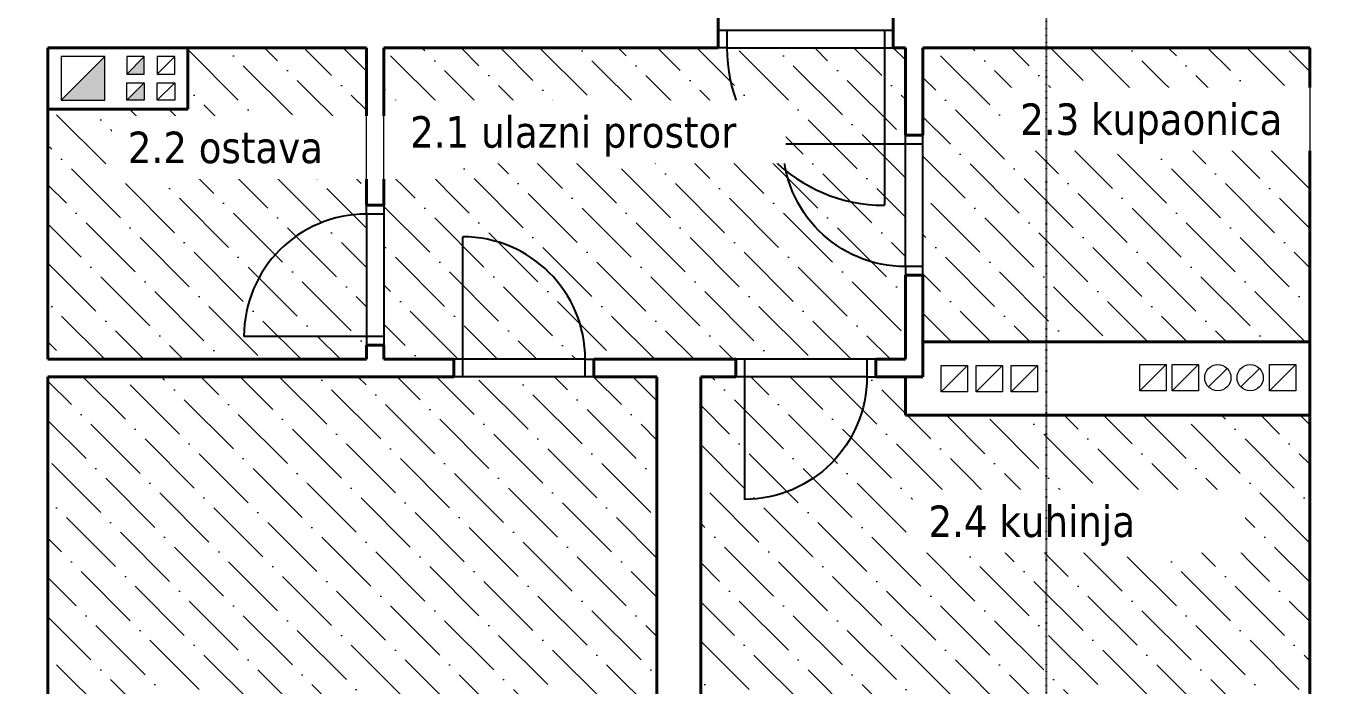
# Model space of a CAD drawing. Header units: millimetres. Extents: x 195897 to 285417, y -229751 to -116129.
# Drawn here: x 221287 to 222031, y -223180 to -222803 of the extents above; entities that cross this region are included whole.
import ezdxf

# ---------------------------------------------------------------- set-up
doc = ezdxf.new("R2010")
doc.units = ezdxf.units.MM
doc.header["$PDMODE"] = 2
doc.linetypes.add('ACAD_ISO03W100', pattern=[30, 12, -18])
doc.layers.get('0').update_dxf_attribs({"lineweight": 0})
doc.layers.get('Defpoints').update_dxf_attribs({"color": 250, "lineweight": 0})
for name, color, linetype, lineweight in [('06-hatch_grijano', 30, 'Continuous', 0), ('07-kote', 70, 'Continuous', 9), ('TP_01 - 0.50', 1, 'Continuous', 40), ('TP_07 - 0.20', 255, 'Continuous', 20)]:
    doc.layers.add(name, color=color, linetype=linetype, lineweight=lineweight)
for name, color, linetype in [('TP_Otvori', 8, 'Continuous'), ('TP_Otvori.block', 8, 'Continuous'), ('zidovi', 1, 'Continuous')]:
    doc.layers.add(name, color=color, linetype=linetype)
doc.styles.add('OPIS', font='hrcom.shx', dxfattribs={"width": 0.8, "height": 20})
doc.styles.add('tahoma10', font='tahoma.ttf', dxfattribs={"height": 2})
doc.dimstyles.new('ISO-25', dxfattribs={"dimtxt": 20, "dimasz": 10, "dimexe": 10, "dimexo": 10, "dimgap": 4, "dimtad": 1, "dimdec": 0, "dimtxsty": 'OPIS', "dimblk": 'ARCHTICK', "dimcen": 10, "dimdle": 10, "dimadec": 0, "dimazin": 0, "dimtfac": 1, "dimtdec": 0, "dimtix": 1, "dimtmove": 0, "dimatfit": 3, "dimldrblk": 'ARCHTICK', "dimfxl": 10, "dimfxlon": 1, "dimarcsym": 0})

# ---------------------------------------------------------------- blocks, each defined once
blk = doc.blocks.new('*U655')
at = {"layer": 'TP_Otvori'}
for p, q in [((5, 0), (5, 70)), ((5, 0), (0, 0)), ((75, 0), (5, 0)), ((5, -10), (5, 0)), ((75, -10), (75, 0)), ((75, 0), (80, 0)), ((80, -10), (0, -10))]:
    blk.add_line(p, q, dxfattribs=at)
blk.add_arc((5, 0), 70, 0.00001, 90.00001, dxfattribs=at)
blk = doc.blocks.new('*U656')
at = {"layer": 'TP_Otvori'}
for p, q in [((5, 0), (5, 90)), ((5, 0), (0, 0)), ((95, 0), (5, 0)), ((5, -10), (5, 0)), ((95, -10), (95, 0)), ((95, 0), (100, 0)), ((100, -10), (0, -10))]:
    blk.add_line(p, q, dxfattribs=at)
blk.add_arc((5, 0), 90, 0.00001, 90.00001, dxfattribs=at)
blk = doc.blocks.new('_ArchTick')
at = {"color": 0, "linetype": 'ByBlock', "lineweight": 0, "const_width": 0.15}
blk.add_lwpolyline([(-0.5, -0.5), (0.5, 0.5)], dxfattribs=at)
blk = doc.blocks.new('*D1335')
at = {"layer": '07-kote', "color": 0, "linetype": 'ByBlock', "lineweight": -2, "ltscale": 5, "transparency": 16777216}
for p, q in [((220682.36, -222805.17), (220682.36, -223278.17)), ((220692.36, -222815.17), (220672.36, -222815.17)), ((220692.36, -223268.17), (220672.36, -223268.17))]:
    blk.add_line(p, q, dxfattribs=at)
at = {"layer": 'Defpoints', "color": 0, "linetype": 'ByBlock', "ltscale": 5, "transparency": 16777216}
for p in [(221050.44, -222815.17), (220682.36, -223268.17), (221672.44, -223268.17)]:
    blk.add_point(p, dxfattribs=at)
at = {"layer": '07-kote', "color": 0, "linetype": 'ByBlock', "lineweight": -2, "ltscale": 5, "transparency": 16777216, "xscale": 10, "yscale": 10, "zscale": 10}
for p, rotation in [((220682.36, -222815.17), 90), ((220682.36, -223268.17), 270)]:
    blk.add_blockref('_ArchTick', p, dxfattribs=dict(at, rotation=rotation))
at = {"layer": '07-kote', "color": 0, "linetype": 'ByBlock', "ltscale": 5, "transparency": 16777216, "insert": (220668.36, -223041.67), "char_height": 20, "attachment_point": 5, "rotation": 90, "style": 'OPIS'}
blk.add_mtext('453', dxfattribs=at)

msp = doc.modelspace()

# ---------------------------------------------------------------- hatches: boundary and pattern name
at = {"layer": '06-hatch_grijano'}
h = msp.add_hatch(dxfattribs=at)
h.set_pattern_fill('ANSI36', color=256, scale=5, angle=270, style=0)
h.paths.add_polyline_path([(221299.44, -222850.17), (221299.44, -222993.17), (221481.44, -222993.17), (221481.44, -222815.17), (221379.44, -222815.17), (221379.44, -222850.17)])
h.paths.add_polyline_path([(221339.29, -222891.06), (221461.64, -222891.06), (221461.64, -222852.17), (221339.29, -222852.17)], flags=24)
h = msp.add_hatch(dxfattribs=at)
h.set_pattern_fill('ANSI36', color=256, scale=5, angle=270, style=0)
h.paths.add_polyline_path([(221491.44, -222815.17), (221789.44, -222815.17), (221789.44, -222993.17), (221491.44, -222993.17)])
h.paths.add_polyline_path([(221500.61, -222882.63), (221700.27, -222882.63), (221700.27, -222843.75), (221500.61, -222843.75)], flags=24)
h = msp.add_hatch(dxfattribs=at)
h.set_pattern_fill('ANSI36', color=256, scale=5, angle=270, style=0)
h.paths.add_polyline_path([(221799.44, -222815.17), (222020.44, -222815.17), (222020.44, -222983.17), (221799.44, -222983.17)])
h.paths.add_polyline_path([(221849.19, -222875.37), (222010.6, -222875.37), (222010.6, -222836.48), (221849.19, -222836.48)], flags=24)
h = msp.add_hatch(dxfattribs=at)
h.set_pattern_fill('ANSI36', color=256, scale=5, angle=270, style=0)
h.paths.add_polyline_path([(221299.44, -223003.17), (221647.44, -223003.17), (221647.44, -223413.17), (221299.44, -223413.17)])
h.paths.add_polyline_path([(221386.92, -223244.12), (221605.45, -223244.12), (221605.45, -223205.24), (221386.92, -223205.24)], flags=24)
h = msp.add_hatch(dxfattribs=at)
h.set_pattern_fill('ANSI36', color=256, scale=5, angle=270, style=0)
h.paths.add_polyline_path([(221672.44, -223003.17), (221789.44, -223003.17), (221789.44, -223025.17), (222020.44, -223025.17), (222020.44, -223268.17), (221672.44, -223268.17)])
h.paths.add_polyline_path([(221796.8, -223105.1), (221927.44, -223105.1), (221927.44, -223066.22), (221796.8, -223066.22)], flags=24)
at = {"layer": 'TP_07 - 0.20'}
h = msp.add_hatch(color=256, dxfattribs=at)
h.dxf.hatch_style = 1
h.paths.add_polyline_path([(221306.94, -222845.17), (221331.94, -222845.17), (221331.94, -222820.17)])
h = msp.add_hatch(color=256, dxfattribs=at)
h.dxf.hatch_style = 1
h.paths.add_polyline_path([(221354.44, -222820.17), (221344.44, -222830.17), (221354.44, -222830.17)])
h.paths.add_polyline_path([(221344.44, -222845.17), (221354.44, -222845.17), (221354.44, -222835.17)])

# ---------------------------------------------------------------- linework, layer by layer
at = {"layer": '06-hatch_grijano', "linetype": 'ByBlock', "ltscale": 5}
msp.add_lwpolyline([(221299.44, -223003.17), (221647.44, -223003.17), (221647.44, -223413.17), (221299.44, -223413.17)], close=True, dxfattribs=at)
at = {"layer": 'TP_01 - 0.50'}
for p, q in [((221682.44, -222815.17), (221682.44, -222790.17)), ((221782.44, -222815.17), (221782.44, -222790.17)), ((221299.44, -222815.17), (221299.44, -222993.17)), ((221481.44, -222815.17), (221299.44, -222815.17)), ((221299.44, -222815.17), (221299.44, -222993.17)), ((221299.44, -222815.17), (221359.44, -222815.17)), ((221379.44, -222850.17), (221379.44, -222815.17)), ((221481.44, -222815.17), (221481.44, -222905.17)), ((221682.44, -222815.17), (221491.44, -222815.17)), ((221491.44, -222815.17), (221491.44, -222905.17)), ((221789.44, -222815.17), (221782.44, -222815.17)), ((221789.44, -222815.17), (221789.44, -222865.17)), ((222020.44, -222815.17), (221799.44, -222815.17)), ((221799.44, -222815.17), (221799.44, -222865.17)), ((222020.44, -222815.17), (222020.44, -223224.17)), ((221379.44, -222850.17), (221299.44, -222850.17)), ((221789.44, -222865.17), (221799.44, -222865.17)), ((221481.44, -222905.17), (221491.44, -222905.17)), ((221789.44, -222945.17), (221789.44, -222993.17)), ((221789.44, -222945.17), (221799.44, -222945.17)), ((221799.44, -222945.17), (221799.44, -223003.17)), ((221481.44, -222985.17), (221481.44, -222993.17)), ((221481.44, -222985.17), (221491.44, -222985.17)), ((221491.44, -222985.17), (221491.44, -222993.17)), ((222020.44, -222983.17), (221799.44, -222983.17)), ((221481.44, -222993.17), (221299.44, -222993.17)), ((221531.44, -222993.17), (221491.44, -222993.17)), ((221531.44, -223003.17), (221531.44, -222993.17)), ((221692.44, -222993.17), (221611.44, -222993.17)), ((221611.44, -223003.17), (221611.44, -222993.17)), ((221692.44, -223003.17), (221692.44, -222993.17)), ((221789.44, -222993.17), (221772.44, -222993.17)), ((221772.44, -223003.17), (221772.44, -222993.17)), ((221299.44, -223003.17), (221299.44, -223444.17)), ((221531.44, -223003.17), (221299.44, -223003.17)), ((221299.44, -223003.17), (221299.44, -223413.17)), ((221647.44, -223003.17), (221611.44, -223003.17)), ((221647.44, -223003.17), (221647.44, -223293.17)), ((221692.44, -223003.17), (221672.44, -223003.17)), ((221672.44, -223003.17), (221672.44, -223268.17)), ((221799.44, -223003.17), (221772.44, -223003.17)), ((221789.44, -223003.17), (221789.44, -223025.17)), ((222020.44, -223025.17), (221789.44, -223025.17))]:
    msp.add_line(p, q, dxfattribs=at)
at = {"layer": 'TP_07 - 0.20'}
for p, q in [((221299.44, -222850.17), (221299.44, -222815.17)), ((221331.94, -222820.17), (221306.94, -222845.17)), ((221354.44, -222820.17), (221344.44, -222830.17)), ((221371.94, -222820.17), (221361.94, -222830.17)), ((221354.44, -222835.17), (221344.44, -222845.17)), ((221371.94, -222835.17), (221361.94, -222845.17)), ((221824.94, -222996.67), (221809.94, -223011.67)), ((221844.94, -222996.67), (221829.94, -223011.67)), ((221864.94, -222996.67), (221849.94, -223011.67)), ((221938.44, -222996.17), (221923.44, -223011.17)), ((221956.94, -222996.17), (221941.94, -223011.17)), ((221973.25, -222998.37), (221962.64, -223008.97)), ((221991.75, -222998.37), (221981.14, -223008.97)), ((222012.44, -222996.17), (221997.44, -223011.17))]:
    msp.add_line(p, q, dxfattribs=at)
for points in [[(221331.94, -222820.17), (221306.94, -222820.17), (221306.94, -222845.17), (221331.94, -222845.17)], [(221354.44, -222820.17), (221344.44, -222820.17), (221344.44, -222830.17), (221354.44, -222830.17)], [(221371.94, -222820.17), (221361.94, -222820.17), (221361.94, -222830.17), (221371.94, -222830.17)], [(221354.44, -222845.17), (221344.44, -222845.17), (221344.44, -222835.17), (221354.44, -222835.17)], [(221371.94, -222845.17), (221361.94, -222845.17), (221361.94, -222835.17), (221371.94, -222835.17)], [(221809.94, -222996.67), (221824.94, -222996.67), (221824.94, -223011.67), (221809.94, -223011.67)], [(221829.94, -222996.67), (221844.94, -222996.67), (221844.94, -223011.67), (221829.94, -223011.67)], [(221849.94, -222996.67), (221864.94, -222996.67), (221864.94, -223011.67), (221849.94, -223011.67)], [(221923.44, -222996.17), (221938.44, -222996.17), (221938.44, -223011.17), (221923.44, -223011.17)], [(221941.94, -222996.17), (221956.94, -222996.17), (221956.94, -223011.17), (221941.94, -223011.17)], [(221997.44, -222996.17), (222012.44, -222996.17), (222012.44, -223011.17), (221997.44, -223011.17)]]:
    msp.add_lwpolyline(points, close=True, dxfattribs=at)
for centre in [(221967.94, -223003.67), (221986.44, -223003.67)]:
    msp.add_circle(centre, 7.5, dxfattribs=at)

# ---------------------------------------------------------------- block references
at = {"layer": 'TP_Otvori.block'}
for name, p, rotation in [('*U656', (221782.44, -222815.17), 180), ('*U655', (221481.44, -222985.17), 89.99999999999999)]:
    msp.add_blockref(name, p, dxfattribs=dict(at, rotation=rotation))
at = {"layer": 'TP_Otvori.block', "xscale": -1}
for p, rotation in [((221789.44, -222865.17), 90), ((221692.44, -223003.17), 180)]:
    msp.add_blockref('*U655', p, dxfattribs=dict(at, rotation=rotation))
at = {"layer": 'TP_Otvori.block'}
msp.add_blockref('*U655', (221531.44, -222993.17), dxfattribs=at)

# ---------------------------------------------------------------- next in the draw order: texts
at = {"layer": '07-kote', "linetype": 'ByBlock', "ltscale": 5, "char_height": 18, "attachment_point": 1, "style": 'tahoma10', "bg_fill": 2}
for s, insert in [('\\pt90;2.3 kupaonica ', (221855.01, -222846.94)), ('\\pt90;2.2 ostava ', (221345.1, -222863.07)), ('\\pt90;2.4 kuhinja ', (221802.62, -223076.68))]:
    msp.add_mtext_dynamic_manual_height_columns(s, width=171.7931, gutter_width=10, heights=[2.54], dxfattribs=dict(at, insert=insert))

# ---------------------------------------------------------------- next in the draw order: linework, layer by layer
at = {"layer": '06-hatch_grijano', "linetype": 'ByBlock', "ltscale": 5}
for points in [[(221299.44, -222850.17), (221299.44, -222993.17), (221481.44, -222993.17), (221481.44, -222815.17), (221379.44, -222815.17), (221379.44, -222850.17), (221299.44, -222850.17)], [(221672.44, -223003.17), (221789.44, -223003.17), (221789.44, -223025.17), (222020.44, -223025.17), (222020.44, -223268.17), (221672.44, -223268.17), (221672.44, -223003.17)]]:
    msp.add_lwpolyline(points, dxfattribs=at)
msp.add_lwpolyline([(221799.44, -222815.17), (222020.44, -222815.17), (222020.44, -222983.17), (221799.44, -222983.17)], close=True, dxfattribs=at)
at = {"layer": 'zidovi', "linetype": 'ACAD_ISO03W100', "ltscale": 0.02}
msp.add_line((221870.07, -223566.06), (221870.07, -221594.74), dxfattribs=at)

# ---------------------------------------------------------------- next in the draw order: texts
at = {"layer": '07-kote', "linetype": 'ByBlock', "ltscale": 5, "insert": (221506.42, -222854.21), "char_height": 18, "attachment_point": 1, "style": 'tahoma10', "bg_fill": 2}
msp.add_mtext_dynamic_manual_height_columns('\\pt90;2.1 ulazni prostor ', width=205.56, gutter_width=10, heights=[2.54], dxfattribs=at)

# ---------------------------------------------------------------- next in the draw order: linework, layer by layer
at = {"layer": '06-hatch_grijano', "linetype": 'ByBlock', "ltscale": 5}
msp.add_lwpolyline([(221491.44, -222815.17), (221789.44, -222815.17), (221789.44, -222993.17), (221491.44, -222993.17)], close=True, dxfattribs=at)

# ---------------------------------------------------------------- next in the draw order: dimensions: what is measured, and where the dimension line sits
at = {"layer": '07-kote', "linetype": 'ByBlock', "ltscale": 5}
dim = msp.add_linear_dim(base=(220682.36, -223268.17), p1=(221050.44, -222815.17), p2=(221672.44, -223268.17), angle=90, dimstyle='ISO-25', override={"dimtmove": 1}, dxfattribs=at)
dim.commit()
dim.dimension.update_dxf_attribs({"geometry": '*D1335', "text_midpoint": (220668.36, -223041.67)})

doc.saveas('drawing.dxf')
